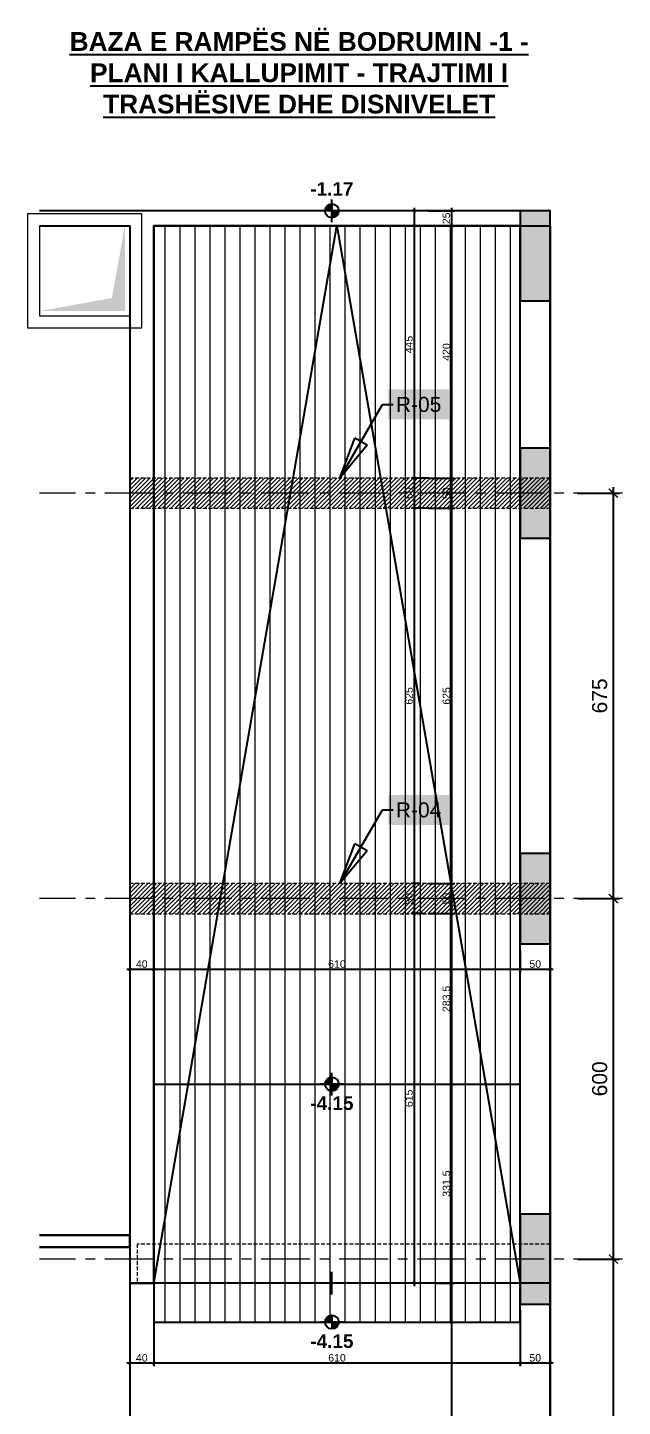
# Model space of a CAD drawing. Header units: centimetres. Extents: x 44585 to 48556, y -61381 to -55885.
# Drawn here: x 46042 to 47032, y -58180 to -55885 of the extents above; entities that cross this region are included whole.
import ezdxf
from ezdxf import colors
from ezdxf.entities.mleader import LeaderData, LeaderLine
from ezdxf.enums import TextEntityAlignment as Align
from ezdxf.math import Vec2, Vec3

# ---------------------------------------------------------------- set-up
doc = ezdxf.new("R2010")
doc.units = ezdxf.units.CM
doc.header["$LTSCALE"] = 50
doc.header["$MEASUREMENT"] = 0
for name, pattern in [('AXES', [2, 1.25, -0.25, 0.25, -0.25]), ('CACHE', [0.375, 0.25, -0.125]), ('CONTINU', [0])]:
    doc.linetypes.add(name, pattern=pattern)
doc.layers.get('0').update_dxf_attribs({"color": 8})
for name, color, linetype in [('AXES', 10, 'AXES'), ('BETON COUPE', 3, 'CONTINU'), ('BORD', 5, 'Continuous'), ('COTE 50ème', 1, 'Continuous'), ('NIVEAU', 170, 'Continuous'), ('OMBRE', 253, 'Continuous'), ('TEXTE', 7, 'Continuous')]:
    doc.layers.add(name, color=color, linetype=linetype)
doc.layers.add('BETON CACHE', color=4, linetype='CACHE', lineweight=5)
doc.layers.add('MACONNERIE COUPE', color=7, linetype='Continuous', lineweight=30)
doc.layers.add('FMULT', color=150, linetype='Continuous', plot=False)
for name, color, linetype, lineweight, true_color in [('HORS GEL', 7, 'CACHE', 15, 0x00661a), ('HORS GEL HACHURE', 7, 'Continuous', 13, 0x00cc33), ('New_2D Drafting - General_Pen_No__4', 252, 'Continuous', 13, 0x696969)]:
    doc.layers.add(name, color=color, linetype=linetype, lineweight=lineweight, true_color=true_color)
doc.layers.add('PILIER PREFA SUP TRAME', color=7, linetype='Continuous', true_color=0xded1ff)
doc.styles.add('RS_TEXT_1.100', font='arial.ttf', dxfattribs={"height": 25})
doc.styles.add('RS_TEXT_1.50', font='arial.ttf', dxfattribs={"height": 12.5})
doc.styles.add('RS_TXT_100', font='arial.ttf', dxfattribs={"height": 25})
doc.styles.add('SMA_TEXT_1.50', font='arial.ttf', dxfattribs={"height": 12.5})
doc.styles.add('style2', font='arialbd.ttf', dxfattribs={"height": 20})
doc.dimstyles.new('RS_100CM_LINEAIRE', dxfattribs={"dimscale": 10, "dimtxt": 25, "dimasz": 1.5, "dimexe": 1, "dimexo": 2.5, "dimgap": 1, "dimtad": 1, "dimdec": 1, "dimrnd": 0.5, "dimdsep": 46, "dimtxsty": 'RS_TXT_100', "dimblk1": 'ARCHTICK', "dimblk2": 'ARCHTICK', "dimsah": 1, "dimcen": 2.5, "dimdle": 1, "dimclrt": 4, "dimadec": 0, "dimazin": 2, "dimtfac": 1, "dimtdec": 1, "dimtix": 1, "dimtmove": 2, "dimatfit": 3, "dimfxl": 1, "dimtolj": 1, "dimtzin": 0, "dimarcsym": 0})
doc.dimstyles.new('SMA_1.50', dxfattribs={"dimscale": 5, "dimtxt": 12.5, "dimasz": 1, "dimexe": 1, "dimexo": 2, "dimgap": 0.5, "dimtad": 1, "dimdec": 1, "dimrnd": 0.5, "dimdsep": 46, "dimtxsty": 'SMA_TEXT_1.50', "dimblk": 'ARCHTICK', "dimcen": 2.5, "dimdle": 1, "dimadec": 0, "dimazin": 2, "dimtfac": 1, "dimtdec": 1, "dimtix": 1, "dimtmove": 2, "dimatfit": 3, "dimfxl": 1, "dimtolj": 1, "dimtzin": 0, "dimarcsym": 0})
pattern_1 = [(45, (-201.8307, 0), (-3.5355339, 3.5355339), [])]

# ---------------------------------------------------------------- blocks, each defined once
blk = doc.blocks.new('_ArchTick')
at = {"color": 0, "linetype": 'ByBlock', "const_width": 0.15}
blk.add_lwpolyline([(-0.5, -0.5), (0.5, 0.5)], dxfattribs=at)
blk = doc.blocks.new('*D1423')
at = {"layer": 'AXES', "color": 0, "linetype": 'Continuous', "lineweight": -2, "ltscale": 0.5, "transparency": 16777216}
for p, q in [((46956.8, -57934.9), (47026.7, -57934.9)), ((47016.7, -58684.9), (47016.7, -57924.9)), ((46956.8, -58674.9), (47026.7, -58674.9))]:
    blk.add_line(p, q, dxfattribs=at)
at = {"layer": 'Defpoints', "color": 0, "linetype": 'Continuous', "ltscale": 0.5, "transparency": 16777216}
for p in [(46931.8, -57934.9), (47016.7, -57934.9), (46931.8, -58674.9)]:
    blk.add_point(p, dxfattribs=at)
at = {"layer": 'AXES', "color": 0, "linetype": 'Continuous', "lineweight": -2, "ltscale": 0.5, "transparency": 16777216, "xscale": 15, "yscale": 15, "zscale": 15}
for p, rotation in [((47016.7, -57934.9), 90), ((47016.7, -58674.9), 270)]:
    blk.add_blockref('_ArchTick', p, dxfattribs=dict(at, rotation=rotation))
at = {"layer": 'AXES', "color": 4, "linetype": 'Continuous', "lineweight": 5, "ltscale": 0.5, "transparency": 16777216, "insert": (46994, -58304.9), "char_height": 25, "attachment_point": 5, "rotation": 90, "style": 'RS_TXT_100'}
blk.add_mtext('\\A1;740', dxfattribs=at)
blk = doc.blocks.new('*D1424')
at = {"layer": 'AXES', "color": 0, "linetype": 'Continuous', "lineweight": -2, "ltscale": 0.5, "transparency": 16777216}
for p, q in [((46956.8, -57334.9), (47026.7, -57334.9)), ((47016.7, -57944.9), (47016.7, -57324.9)), ((46956.8, -57934.9), (47026.7, -57934.9))]:
    blk.add_line(p, q, dxfattribs=at)
at = {"layer": 'Defpoints', "color": 0, "linetype": 'Continuous', "ltscale": 0.5, "transparency": 16777216}
for p in [(46931.8, -57334.9), (47016.7, -57334.9), (46931.8, -57934.9)]:
    blk.add_point(p, dxfattribs=at)
at = {"layer": 'AXES', "color": 0, "linetype": 'Continuous', "lineweight": -2, "ltscale": 0.5, "transparency": 16777216, "xscale": 15, "yscale": 15, "zscale": 15}
for p, rotation in [((47016.7, -57334.9), 90), ((47016.7, -57934.9), 270)]:
    blk.add_blockref('_ArchTick', p, dxfattribs=dict(at, rotation=rotation))
at = {"layer": 'AXES', "color": 4, "linetype": 'Continuous', "lineweight": 5, "ltscale": 0.5, "transparency": 16777216, "insert": (46994, -57634.9), "char_height": 25, "attachment_point": 5, "rotation": 90, "style": 'RS_TXT_100'}
blk.add_mtext('\\A1;600', dxfattribs=at)
blk = doc.blocks.new('*D1425')
at = {"layer": 'AXES', "color": 0, "linetype": 'Continuous', "lineweight": -2, "ltscale": 0.5, "transparency": 16777216}
for p, q in [((47016.7, -57344.9), (47016.7, -56649.9)), ((46956.8, -56659.9), (47026.7, -56659.9)), ((46956.8, -57334.9), (47026.7, -57334.9))]:
    blk.add_line(p, q, dxfattribs=at)
at = {"layer": 'Defpoints', "color": 0, "linetype": 'Continuous', "ltscale": 0.5, "transparency": 16777216}
for p in [(46931.8, -56659.9), (47016.7, -56659.9), (46931.8, -57334.9)]:
    blk.add_point(p, dxfattribs=at)
at = {"layer": 'AXES', "color": 0, "linetype": 'Continuous', "lineweight": -2, "ltscale": 0.5, "transparency": 16777216, "xscale": 15, "yscale": 15, "zscale": 15}
for p, rotation in [((47016.7, -56659.9), 90), ((47016.7, -57334.9), 270)]:
    blk.add_blockref('_ArchTick', p, dxfattribs=dict(at, rotation=rotation))
at = {"layer": 'AXES', "color": 4, "linetype": 'Continuous', "lineweight": 5, "ltscale": 0.5, "transparency": 16777216, "insert": (46994, -56997.4), "char_height": 25, "attachment_point": 5, "rotation": 90, "style": 'RS_TXT_100'}
blk.add_mtext('\\A1;675', dxfattribs=at)
blk = doc.blocks.new('_Closed')
at = {"color": 0, "linetype": 'ByBlock', "lineweight": -2}
for p, q in [((-1, 0.167), (0, 0)), ((-1, 0.167), (-1, -0.167)), ((0, 0), (-1, -0.167)), ((0, 0), (-1, 0))]:
    blk.add_line(p, q, dxfattribs=at)
blk = doc.blocks.new('NIVEAU')
for p, q in [((7.65, 0), (-7.65, 0)), ((0, 7.65), (0, -7.65))]:
    blk.add_line(p, q)
at = {"const_width": 7.65}
for points in [[(0, 3.825, 0.41421356), (-3.825, 0)], [(0, -3.825, 0.41421356), (3.825, 0)]]:
    blk.add_lwpolyline(points, format="xyb", dxfattribs=at)
blk.add_circle((0, 0), 7.65)
blk = doc.blocks.new('*D1472')
at = {"layer": 'COTE 50ème', "color": 0, "lineweight": -2, "ltscale": 0.5, "transparency": 16777216}
for p, q in [((46720.7, -57974.9), (46752.8, -57974.9)), ((46747.8, -58544.7), (46747.8, -57969.9)), ((46720.7, -58539.7), (46752.8, -58539.7))]:
    blk.add_line(p, q, dxfattribs=at)
at = {"layer": 'Defpoints', "color": 0, "ltscale": 0.5, "transparency": 16777216}
for p in [(46710.7, -57974.9), (46747.8, -57974.9), (46710.7, -58539.7)]:
    blk.add_point(p, dxfattribs=at)
at = {"layer": 'COTE 50ème', "color": 0, "lineweight": -2, "ltscale": 0.5, "transparency": 16777216, "xscale": 5, "yscale": 5, "zscale": 5}
for p, rotation in [((46747.8, -57974.9), 90), ((46747.8, -58539.7), 270)]:
    blk.add_blockref('_ArchTick', p, dxfattribs=dict(at, rotation=rotation))
at = {"layer": 'COTE 50ème', "color": 0, "ltscale": 0.5, "transparency": 16777216, "insert": (46738.9, -58257.3), "char_height": 12.5, "attachment_point": 5, "rotation": 90, "style": 'SMA_TEXT_1.50'}
blk.add_mtext('\\A1;565', dxfattribs=at)
blk = doc.blocks.new('*D1473')
at = {"layer": 'COTE 50ème', "color": 0, "lineweight": -2, "ltscale": 0.5, "transparency": 16777216}
for p, q in [((46747.8, -57979.9), (46747.8, -57638.7)), ((46708.8, -57643.7), (46752.8, -57643.7)), ((46720.7, -57974.9), (46752.8, -57974.9))]:
    blk.add_line(p, q, dxfattribs=at)
at = {"layer": 'Defpoints', "color": 0, "ltscale": 0.5, "transparency": 16777216}
for p in [(46698.8, -57643.7), (46747.8, -57643.7), (46710.7, -57974.9)]:
    blk.add_point(p, dxfattribs=at)
at = {"layer": 'COTE 50ème', "color": 0, "lineweight": -2, "ltscale": 0.5, "transparency": 16777216, "xscale": 5, "yscale": 5, "zscale": 5}
for p, rotation in [((46747.8, -57643.7), 90), ((46747.8, -57974.9), 270)]:
    blk.add_blockref('_ArchTick', p, dxfattribs=dict(at, rotation=rotation))
at = {"layer": 'COTE 50ème', "color": 0, "ltscale": 0.5, "transparency": 16777216, "insert": (46738.9, -57809.3), "char_height": 12.5, "attachment_point": 5, "rotation": 90, "style": 'SMA_TEXT_1.50'}
blk.add_mtext('\\A1;331.5', dxfattribs=at)
blk = doc.blocks.new('*D1474')
at = {"layer": 'COTE 50ème', "color": 0, "lineweight": -2, "ltscale": 0.5, "transparency": 16777216}
for p, q in [((46708.8, -57359.9), (46752.8, -57359.9)), ((46747.8, -57648.7), (46747.8, -57354.9)), ((46708.8, -57643.7), (46752.8, -57643.7))]:
    blk.add_line(p, q, dxfattribs=at)
at = {"layer": 'Defpoints', "color": 0, "ltscale": 0.5, "transparency": 16777216}
for p in [(46698.8, -57359.9), (46747.8, -57359.9), (46698.8, -57643.7)]:
    blk.add_point(p, dxfattribs=at)
at = {"layer": 'COTE 50ème', "color": 0, "lineweight": -2, "ltscale": 0.5, "transparency": 16777216, "xscale": 5, "yscale": 5, "zscale": 5}
for p, rotation in [((46747.8, -57359.9), 90), ((46747.8, -57643.7), 270)]:
    blk.add_blockref('_ArchTick', p, dxfattribs=dict(at, rotation=rotation))
at = {"layer": 'COTE 50ème', "color": 0, "ltscale": 0.5, "transparency": 16777216, "insert": (46738.9, -57501.8), "char_height": 12.5, "attachment_point": 5, "rotation": 90, "style": 'SMA_TEXT_1.50'}
blk.add_mtext('\\A1;283.5', dxfattribs=at)
blk = doc.blocks.new('*D1475')
at = {"layer": 'COTE 50ème', "color": 0, "lineweight": -2, "ltscale": 0.5, "transparency": 16777216}
for p, q in [((46708.8, -57309.9), (46752.8, -57309.9)), ((46747.8, -57364.9), (46747.8, -57304.9)), ((46708.8, -57359.9), (46752.8, -57359.9))]:
    blk.add_line(p, q, dxfattribs=at)
at = {"layer": 'Defpoints', "color": 0, "ltscale": 0.5, "transparency": 16777216}
for p in [(46698.8, -57309.9), (46747.8, -57309.9), (46698.8, -57359.9)]:
    blk.add_point(p, dxfattribs=at)
at = {"layer": 'COTE 50ème', "color": 0, "lineweight": -2, "ltscale": 0.5, "transparency": 16777216, "xscale": 5, "yscale": 5, "zscale": 5}
for p, rotation in [((46747.8, -57309.9), 90), ((46747.8, -57359.9), 270)]:
    blk.add_blockref('_ArchTick', p, dxfattribs=dict(at, rotation=rotation))
at = {"layer": 'COTE 50ème', "color": 0, "ltscale": 0.5, "transparency": 16777216, "insert": (46738.9, -57334.9), "char_height": 12.5, "attachment_point": 5, "rotation": 90, "style": 'SMA_TEXT_1.50'}
blk.add_mtext('\\A1;50', dxfattribs=at)
blk = doc.blocks.new('*D1476')
at = {"layer": 'COTE 50ème', "color": 0, "lineweight": -2, "ltscale": 0.5, "transparency": 16777216}
for p, q in [((46708.8, -56684.9), (46752.8, -56684.9)), ((46747.8, -57314.9), (46747.8, -56679.9)), ((46708.8, -57309.9), (46752.8, -57309.9))]:
    blk.add_line(p, q, dxfattribs=at)
at = {"layer": 'Defpoints', "color": 0, "ltscale": 0.5, "transparency": 16777216}
for p in [(46698.8, -56684.9), (46747.8, -56684.9), (46698.8, -57309.9)]:
    blk.add_point(p, dxfattribs=at)
at = {"layer": 'COTE 50ème', "color": 0, "lineweight": -2, "ltscale": 0.5, "transparency": 16777216, "xscale": 5, "yscale": 5, "zscale": 5}
for p, rotation in [((46747.8, -56684.9), 90), ((46747.8, -57309.9), 270)]:
    blk.add_blockref('_ArchTick', p, dxfattribs=dict(at, rotation=rotation))
at = {"layer": 'COTE 50ème', "color": 0, "ltscale": 0.5, "transparency": 16777216, "insert": (46738.9, -56997.4), "char_height": 12.5, "attachment_point": 5, "rotation": 90, "style": 'SMA_TEXT_1.50'}
blk.add_mtext('\\A1;625', dxfattribs=at)
blk = doc.blocks.new('*D1477')
at = {"layer": 'COTE 50ème', "color": 0, "lineweight": -2, "ltscale": 0.5, "transparency": 16777216}
for p, q in [((46708.8, -56634.9), (46752.8, -56634.9)), ((46747.8, -56689.9), (46747.8, -56629.9)), ((46708.8, -56684.9), (46752.8, -56684.9))]:
    blk.add_line(p, q, dxfattribs=at)
at = {"layer": 'Defpoints', "color": 0, "ltscale": 0.5, "transparency": 16777216}
for p in [(46698.8, -56634.9), (46747.8, -56634.9), (46698.8, -56684.9)]:
    blk.add_point(p, dxfattribs=at)
at = {"layer": 'COTE 50ème', "color": 0, "lineweight": -2, "ltscale": 0.5, "transparency": 16777216, "xscale": 5, "yscale": 5, "zscale": 5}
for p, rotation in [((46747.8, -56634.9), 90), ((46747.8, -56684.9), 270)]:
    blk.add_blockref('_ArchTick', p, dxfattribs=dict(at, rotation=rotation))
at = {"layer": 'COTE 50ème', "color": 0, "ltscale": 0.5, "transparency": 16777216, "insert": (46738.9, -56659.9), "char_height": 12.5, "attachment_point": 5, "rotation": 90, "style": 'SMA_TEXT_1.50'}
blk.add_mtext('\\A1;50', dxfattribs=at)
blk = doc.blocks.new('*D1478')
at = {"layer": 'COTE 50ème', "color": 0, "lineweight": -2, "ltscale": 0.5, "transparency": 16777216}
for p, q in [((46708.8, -56214.8), (46752.8, -56214.8)), ((46747.8, -56639.9), (46747.8, -56209.8)), ((46708.8, -56634.9), (46752.8, -56634.9))]:
    blk.add_line(p, q, dxfattribs=at)
at = {"layer": 'Defpoints', "color": 0, "ltscale": 0.5, "transparency": 16777216}
for p in [(46698.8, -56214.8), (46747.8, -56214.8), (46698.8, -56634.9)]:
    blk.add_point(p, dxfattribs=at)
at = {"layer": 'COTE 50ème', "color": 0, "lineweight": -2, "ltscale": 0.5, "transparency": 16777216, "xscale": 5, "yscale": 5, "zscale": 5}
for p, rotation in [((46747.8, -56214.8), 90), ((46747.8, -56634.9), 270)]:
    blk.add_blockref('_ArchTick', p, dxfattribs=dict(at, rotation=rotation))
at = {"layer": 'COTE 50ème', "color": 0, "ltscale": 0.5, "transparency": 16777216, "insert": (46738.9, -56424.9), "char_height": 12.5, "attachment_point": 5, "rotation": 90, "style": 'SMA_TEXT_1.50'}
blk.add_mtext('\\A1;420', dxfattribs=at)
blk = doc.blocks.new('*D1479')
at = {"layer": 'COTE 50ème', "color": 0, "lineweight": -2, "ltscale": 0.5, "transparency": 16777216}
for p, q in [((46708.8, -56189.8), (46752.8, -56189.8)), ((46747.8, -56219.8), (46747.8, -56184.8)), ((46708.8, -56214.8), (46752.8, -56214.8))]:
    blk.add_line(p, q, dxfattribs=at)
at = {"layer": 'Defpoints', "color": 0, "ltscale": 0.5, "transparency": 16777216}
for p in [(46698.8, -56189.8), (46747.8, -56189.8), (46698.8, -56214.8)]:
    blk.add_point(p, dxfattribs=at)
at = {"layer": 'COTE 50ème', "color": 0, "lineweight": -2, "ltscale": 0.5, "transparency": 16777216, "xscale": 5, "yscale": 5, "zscale": 5}
for p, rotation in [((46747.8, -56189.8), 90), ((46747.8, -56214.8), 270)]:
    blk.add_blockref('_ArchTick', p, dxfattribs=dict(at, rotation=rotation))
at = {"layer": 'COTE 50ème', "color": 0, "ltscale": 0.5, "transparency": 16777216, "insert": (46738.9, -56202.3), "char_height": 12.5, "attachment_point": 5, "rotation": 90, "style": 'SMA_TEXT_1.50'}
blk.add_mtext('\\A1;25', dxfattribs=at)
blk = doc.blocks.new('*D1480')
at = {"layer": 'COTE 50ème', "color": 0, "lineweight": -2, "ltscale": 0.5, "transparency": 16777216}
for p, q in [((46861.7, -58019.9), (46861.7, -58113.2)), ((46911.7, -58019.9), (46911.7, -58113.2)), ((46916.7, -58108.2), (46856.7, -58108.2))]:
    blk.add_line(p, q, dxfattribs=at)
at = {"layer": 'Defpoints', "color": 0, "ltscale": 0.5, "transparency": 16777216}
for p in [(46861.7, -58009.9), (46911.7, -58009.9), (46861.7, -58108.2)]:
    blk.add_point(p, dxfattribs=at)
at = {"layer": 'COTE 50ème', "color": 0, "lineweight": -2, "ltscale": 0.5, "transparency": 16777216, "xscale": 5, "yscale": 5, "zscale": 5, "rotation": 180}
blk.add_blockref('_ArchTick', (46861.7, -58108.2), dxfattribs=at)
at = {"layer": 'COTE 50ème', "color": 0, "lineweight": -2, "ltscale": 0.5, "transparency": 16777216, "xscale": 5, "yscale": 5, "zscale": 5}
blk.add_blockref('_ArchTick', (46911.7, -58108.2), dxfattribs=at)
at = {"layer": 'COTE 50ème', "color": 0, "ltscale": 0.5, "transparency": 16777216, "insert": (46886.7, -58099.4), "char_height": 12.5, "attachment_point": 5, "style": 'SMA_TEXT_1.50'}
blk.add_mtext('\\A1;50', dxfattribs=at)
blk = doc.blocks.new('*D1481')
at = {"layer": 'COTE 50ème', "color": 0, "lineweight": -2, "ltscale": 0.5, "transparency": 16777216}
for p, q in [((46251.8, -57984.9), (46251.8, -58113.2)), ((46861.7, -58019.9), (46861.7, -58113.2)), ((46866.7, -58108.2), (46246.8, -58108.2))]:
    blk.add_line(p, q, dxfattribs=at)
at = {"layer": 'Defpoints', "color": 0, "ltscale": 0.5, "transparency": 16777216}
for p in [(46251.8, -57974.9), (46861.7, -58009.9), (46251.8, -58108.2)]:
    blk.add_point(p, dxfattribs=at)
at = {"layer": 'COTE 50ème', "color": 0, "lineweight": -2, "ltscale": 0.5, "transparency": 16777216, "xscale": 5, "yscale": 5, "zscale": 5, "rotation": 180}
blk.add_blockref('_ArchTick', (46251.8, -58108.2), dxfattribs=at)
at = {"layer": 'COTE 50ème', "color": 0, "lineweight": -2, "ltscale": 0.5, "transparency": 16777216, "xscale": 5, "yscale": 5, "zscale": 5}
blk.add_blockref('_ArchTick', (46861.7, -58108.2), dxfattribs=at)
at = {"layer": 'COTE 50ème', "color": 0, "ltscale": 0.5, "transparency": 16777216, "insert": (46556.7, -58099.4), "char_height": 12.5, "attachment_point": 5, "style": 'SMA_TEXT_1.50'}
blk.add_mtext('\\A1;610', dxfattribs=at)
blk = doc.blocks.new('*D1482')
at = {"layer": 'COTE 50ème', "color": 0, "lineweight": -2, "ltscale": 0.5, "transparency": 16777216}
for p, q in [((46211.8, -57984.9), (46211.8, -58113.2)), ((46251.8, -57984.9), (46251.8, -58113.2)), ((46256.8, -58108.2), (46206.8, -58108.2))]:
    blk.add_line(p, q, dxfattribs=at)
at = {"layer": 'Defpoints', "color": 0, "ltscale": 0.5, "transparency": 16777216}
for p in [(46211.8, -57974.9), (46251.8, -57974.9), (46211.8, -58108.2)]:
    blk.add_point(p, dxfattribs=at)
at = {"layer": 'COTE 50ème', "color": 0, "lineweight": -2, "ltscale": 0.5, "transparency": 16777216, "xscale": 5, "yscale": 5, "zscale": 5, "rotation": 180}
blk.add_blockref('_ArchTick', (46211.8, -58108.2), dxfattribs=at)
at = {"layer": 'COTE 50ème', "color": 0, "lineweight": -2, "ltscale": 0.5, "transparency": 16777216, "xscale": 5, "yscale": 5, "zscale": 5}
blk.add_blockref('_ArchTick', (46251.8, -58108.2), dxfattribs=at)
at = {"layer": 'COTE 50ème', "color": 0, "ltscale": 0.5, "transparency": 16777216, "insert": (46231.8, -58099.4), "char_height": 12.5, "attachment_point": 5, "style": 'SMA_TEXT_1.50'}
blk.add_mtext('\\A1;40', dxfattribs=at)
blk = doc.blocks.new('*D1489')
at = {"layer": 'COTE 50ème', "color": 0, "lineweight": -2, "ltscale": 0.5, "transparency": 16777216}
for p, q in [((46700.7, -57359.9), (46680.5, -57359.9)), ((46685.5, -57979.9), (46685.5, -57354.9)), ((46700.7, -57974.9), (46680.5, -57974.9))]:
    blk.add_line(p, q, dxfattribs=at)
at = {"layer": 'Defpoints', "color": 0, "ltscale": 0.5, "transparency": 16777216}
for p in [(46685.5, -57359.9), (46710.7, -57359.9), (46710.7, -57974.9)]:
    blk.add_point(p, dxfattribs=at)
at = {"layer": 'COTE 50ème', "color": 0, "lineweight": -2, "ltscale": 0.5, "transparency": 16777216, "xscale": 5, "yscale": 5, "zscale": 5}
for p, rotation in [((46685.5, -57359.9), 90), ((46685.5, -57974.9), 270)]:
    blk.add_blockref('_ArchTick', p, dxfattribs=dict(at, rotation=rotation))
at = {"layer": 'COTE 50ème', "color": 0, "ltscale": 0.5, "transparency": 16777216, "insert": (46676.6, -57667.4), "char_height": 12.5, "attachment_point": 5, "rotation": 90, "style": 'SMA_TEXT_1.50'}
blk.add_mtext('\\A1;615', dxfattribs=at)
blk = doc.blocks.new('*D1490')
at = {"layer": 'COTE 50ème', "color": 0, "lineweight": -2, "ltscale": 0.5, "transparency": 16777216}
for p, q in [((46695.5, -57309.9), (46680.5, -57309.9)), ((46685.5, -57364.9), (46685.5, -57304.9)), ((46700.7, -57359.9), (46680.5, -57359.9))]:
    blk.add_line(p, q, dxfattribs=at)
at = {"layer": 'Defpoints', "color": 0, "ltscale": 0.5, "transparency": 16777216}
for p in [(46685.5, -57309.9), (46705.5, -57309.9), (46710.7, -57359.9)]:
    blk.add_point(p, dxfattribs=at)
at = {"layer": 'COTE 50ème', "color": 0, "lineweight": -2, "ltscale": 0.5, "transparency": 16777216, "xscale": 5, "yscale": 5, "zscale": 5}
for p, rotation in [((46685.5, -57309.9), 90), ((46685.5, -57359.9), 270)]:
    blk.add_blockref('_ArchTick', p, dxfattribs=dict(at, rotation=rotation))
at = {"layer": 'COTE 50ème', "color": 0, "ltscale": 0.5, "transparency": 16777216, "insert": (46676.6, -57334.9), "char_height": 12.5, "attachment_point": 5, "rotation": 90, "style": 'SMA_TEXT_1.50'}
blk.add_mtext('\\A1;50', dxfattribs=at)
blk = doc.blocks.new('*D1491')
at = {"layer": 'COTE 50ème', "color": 0, "lineweight": -2, "ltscale": 0.5, "transparency": 16777216}
for p, q in [((46709.5, -56684.9), (46680.5, -56684.9)), ((46685.5, -57314.9), (46685.5, -56679.9)), ((46695.5, -57309.9), (46680.5, -57309.9))]:
    blk.add_line(p, q, dxfattribs=at)
at = {"layer": 'Defpoints', "color": 0, "ltscale": 0.5, "transparency": 16777216}
for p in [(46685.5, -56684.9), (46719.5, -56684.9), (46705.5, -57309.9)]:
    blk.add_point(p, dxfattribs=at)
at = {"layer": 'COTE 50ème', "color": 0, "lineweight": -2, "ltscale": 0.5, "transparency": 16777216, "xscale": 5, "yscale": 5, "zscale": 5}
for p, rotation in [((46685.5, -56684.9), 90), ((46685.5, -57309.9), 270)]:
    blk.add_blockref('_ArchTick', p, dxfattribs=dict(at, rotation=rotation))
at = {"layer": 'COTE 50ème', "color": 0, "ltscale": 0.5, "transparency": 16777216, "insert": (46676.6, -56997.4), "char_height": 12.5, "attachment_point": 5, "rotation": 90, "style": 'SMA_TEXT_1.50'}
blk.add_mtext('\\A1;625', dxfattribs=at)
blk = doc.blocks.new('*D1492')
at = {"layer": 'COTE 50ème', "color": 0, "lineweight": -2, "ltscale": 0.5, "transparency": 16777216}
for p, q in [((46709.5, -56634.9), (46680.5, -56634.9)), ((46685.5, -56689.9), (46685.5, -56629.9)), ((46709.5, -56684.9), (46680.5, -56684.9))]:
    blk.add_line(p, q, dxfattribs=at)
at = {"layer": 'Defpoints', "color": 0, "ltscale": 0.5, "transparency": 16777216}
for p in [(46685.5, -56634.9), (46719.5, -56634.9), (46719.5, -56684.9)]:
    blk.add_point(p, dxfattribs=at)
at = {"layer": 'COTE 50ème', "color": 0, "lineweight": -2, "ltscale": 0.5, "transparency": 16777216, "xscale": 5, "yscale": 5, "zscale": 5}
for p, rotation in [((46685.5, -56634.9), 90), ((46685.5, -56684.9), 270)]:
    blk.add_blockref('_ArchTick', p, dxfattribs=dict(at, rotation=rotation))
at = {"layer": 'COTE 50ème', "color": 0, "ltscale": 0.5, "transparency": 16777216, "insert": (46676.6, -56659.9), "char_height": 12.5, "attachment_point": 5, "rotation": 90, "style": 'SMA_TEXT_1.50'}
blk.add_mtext('\\A1;50', dxfattribs=at)
blk = doc.blocks.new('*D1493')
at = {"layer": 'COTE 50ème', "color": 0, "lineweight": -2, "ltscale": 0.5, "transparency": 16777216}
for p, q in [((46695.1, -56189.8), (46680.5, -56189.8)), ((46685.5, -56639.9), (46685.5, -56184.8)), ((46709.5, -56634.9), (46680.5, -56634.9))]:
    blk.add_line(p, q, dxfattribs=at)
at = {"layer": 'Defpoints', "color": 0, "ltscale": 0.5, "transparency": 16777216}
for p in [(46685.5, -56189.8), (46705.1, -56189.8), (46719.5, -56634.9)]:
    blk.add_point(p, dxfattribs=at)
at = {"layer": 'COTE 50ème', "color": 0, "lineweight": -2, "ltscale": 0.5, "transparency": 16777216, "xscale": 5, "yscale": 5, "zscale": 5}
for p, rotation in [((46685.5, -56189.8), 90), ((46685.5, -56634.9), 270)]:
    blk.add_blockref('_ArchTick', p, dxfattribs=dict(at, rotation=rotation))
at = {"layer": 'COTE 50ème', "color": 0, "ltscale": 0.5, "transparency": 16777216, "insert": (46676.6, -56412.4), "char_height": 12.5, "attachment_point": 5, "rotation": 90, "style": 'SMA_TEXT_1.50'}
blk.add_mtext('\\A1;445', dxfattribs=at)
blk = doc.blocks.new('*D1494')
at = {"layer": 'COTE 50ème', "color": 0, "lineweight": -2, "ltscale": 0.5, "transparency": 16777216}
for p, q in [((46861.7, -57419.9), (46861.7, -57457.8)), ((46911.7, -57419.9), (46911.7, -57457.8)), ((46916.7, -57452.8), (46856.7, -57452.8))]:
    blk.add_line(p, q, dxfattribs=at)
at = {"layer": 'Defpoints', "color": 0, "ltscale": 0.5, "transparency": 16777216}
for p in [(46861.7, -57409.9), (46911.7, -57409.9), (46861.7, -57452.8)]:
    blk.add_point(p, dxfattribs=at)
at = {"layer": 'COTE 50ème', "color": 0, "lineweight": -2, "ltscale": 0.5, "transparency": 16777216, "xscale": 5, "yscale": 5, "zscale": 5, "rotation": 180}
blk.add_blockref('_ArchTick', (46861.7, -57452.8), dxfattribs=at)
at = {"layer": 'COTE 50ème', "color": 0, "lineweight": -2, "ltscale": 0.5, "transparency": 16777216, "xscale": 5, "yscale": 5, "zscale": 5}
blk.add_blockref('_ArchTick', (46911.7, -57452.8), dxfattribs=at)
at = {"layer": 'COTE 50ème', "color": 0, "ltscale": 0.5, "transparency": 16777216, "insert": (46886.7, -57443.9), "char_height": 12.5, "attachment_point": 5, "style": 'SMA_TEXT_1.50'}
blk.add_mtext('\\A1;50', dxfattribs=at)
blk = doc.blocks.new('*D1495')
at = {"layer": 'COTE 50ème', "color": 0, "lineweight": -2, "ltscale": 0.5, "transparency": 16777216}
for p, q in [((46251.8, -57369.9), (46251.8, -57457.8)), ((46861.7, -57419.9), (46861.7, -57457.8)), ((46866.7, -57452.8), (46246.8, -57452.8))]:
    blk.add_line(p, q, dxfattribs=at)
at = {"layer": 'Defpoints', "color": 0, "ltscale": 0.5, "transparency": 16777216}
for p in [(46251.8, -57359.9), (46861.7, -57409.9), (46251.8, -57452.8)]:
    blk.add_point(p, dxfattribs=at)
at = {"layer": 'COTE 50ème', "color": 0, "lineweight": -2, "ltscale": 0.5, "transparency": 16777216, "xscale": 5, "yscale": 5, "zscale": 5, "rotation": 180}
blk.add_blockref('_ArchTick', (46251.8, -57452.8), dxfattribs=at)
at = {"layer": 'COTE 50ème', "color": 0, "lineweight": -2, "ltscale": 0.5, "transparency": 16777216, "xscale": 5, "yscale": 5, "zscale": 5}
blk.add_blockref('_ArchTick', (46861.7, -57452.8), dxfattribs=at)
at = {"layer": 'COTE 50ème', "color": 0, "ltscale": 0.5, "transparency": 16777216, "insert": (46556.7, -57443.9), "char_height": 12.5, "attachment_point": 5, "style": 'SMA_TEXT_1.50'}
blk.add_mtext('\\A1;610', dxfattribs=at)
blk = doc.blocks.new('*D1496')
at = {"layer": 'COTE 50ème', "color": 0, "lineweight": -2, "ltscale": 0.5, "transparency": 16777216}
for p, q in [((46211.8, -57369.9), (46211.8, -57457.8)), ((46251.8, -57369.9), (46251.8, -57457.8)), ((46256.8, -57452.8), (46206.8, -57452.8))]:
    blk.add_line(p, q, dxfattribs=at)
at = {"layer": 'Defpoints', "color": 0, "ltscale": 0.5, "transparency": 16777216}
for p in [(46211.8, -57359.9), (46251.8, -57359.9), (46211.8, -57452.8)]:
    blk.add_point(p, dxfattribs=at)
at = {"layer": 'COTE 50ème', "color": 0, "lineweight": -2, "ltscale": 0.5, "transparency": 16777216, "xscale": 5, "yscale": 5, "zscale": 5, "rotation": 180}
blk.add_blockref('_ArchTick', (46211.8, -57452.8), dxfattribs=at)
at = {"layer": 'COTE 50ème', "color": 0, "lineweight": -2, "ltscale": 0.5, "transparency": 16777216, "xscale": 5, "yscale": 5, "zscale": 5}
blk.add_blockref('_ArchTick', (46251.8, -57452.8), dxfattribs=at)
at = {"layer": 'COTE 50ème', "color": 0, "ltscale": 0.5, "transparency": 16777216, "insert": (46231.8, -57443.9), "char_height": 12.5, "attachment_point": 5, "style": 'SMA_TEXT_1.50'}
blk.add_mtext('\\A1;40', dxfattribs=at)

msp = doc.modelspace()

# ---------------------------------------------------------------- hatches: boundary and pattern name
at = {"layer": 'FMULT', "true_color": 0xcbb8ff}
h = msp.add_hatch(color=254, dxfattribs=at)
h.paths.add_polyline_path([(46206.77, -60799.95), (46256.77, -60799.95), (46256.77, -60719.95), (46206.77, -60719.95)])
h.paths.add_polyline_path([(46911.69, -60684.95), (46861.69, -60684.95), (46861.69, -60834.95), (46911.69, -60834.95)])
h.paths.add_polyline_path([(46911.69, -60009.95), (46861.69, -60009.95), (46861.69, -60159.95), (46911.69, -60159.95)])
h.paths.add_polyline_path([(46911.69, -61226.09), (46861.69, -61226.09), (46861.69, -61376.09), (46911.69, -61376.09)])
h.paths.add_polyline_path([(46911.69, -59409.95), (46861.69, -59409.95), (46861.69, -59559.95), (46911.69, -59559.95)])
h.paths.add_polyline_path([(46911.69, -58719.95), (46861.69, -58719.95), (46861.69, -58869.95), (46911.69, -58869.95)])
h.paths.add_polyline_path([(46911.69, -58549.95), (46861.69, -58549.95), (46861.69, -58699.95), (46911.69, -58699.95)])
h.paths.add_polyline_path([(46911.69, -57859.95), (46861.69, -57859.95), (46861.69, -58009.95), (46911.69, -58009.95)])
h.paths.add_polyline_path([(46911.69, -57259.95), (46861.69, -57259.95), (46861.69, -57409.95), (46911.69, -57409.95)])
h.paths.add_polyline_path([(46911.69, -56584.95), (46861.69, -56584.95), (46861.69, -56734.95), (46911.69, -56734.95)])
h.paths.add_polyline_path([(46911.69, -56189.81), (46861.69, -56189.81), (46861.69, -56339.81), (46911.69, -56339.81)])
at = {"layer": 'HORS GEL HACHURE'}
h = msp.add_hatch(dxfattribs=at)
h.set_pattern_fill('ANSI31', color=256, scale=40, style=0)
h.set_pattern_definition(pattern_1)
h.paths.add_polyline_path([(46211.79, -56684.95), (46911.69, -56684.95), (46911.69, -56634.95), (46211.79, -56634.95)])
h = msp.add_hatch(dxfattribs=at)
h.set_pattern_fill('ANSI31', color=256, scale=40, style=0)
h.set_pattern_definition(pattern_1)
h.paths.add_polyline_path([(46211.78, -57359.95), (46911.69, -57359.95), (46911.69, -57309.95), (46211.78, -57309.95)])
at = {"layer": 'New_2D Drafting - General_Pen_No__4', "linetype": 'Continuous', "lineweight": 0, "true_color": 0xc7c8ca, "transparency": 33554546}
h = msp.add_hatch(dxfattribs=at)
h.set_pattern_fill('ANSI31', color=9, scale=200, angle=45, style=0)
h.set_pattern_definition([(90, (-11829.436, -9104.41), (-25, 5e-15), [])])
h.paths.add_polyline_path([(46251.78, -58039.8), (46861.69, -58039.8), (46861.69, -56214.81), (46251.78, -56214.81)])

# ---------------------------------------------------------------- linework, layer by layer
at = {"layer": 'AXES', "lineweight": 5, "ltscale": 1.3}
for p, q in [((47031.78, -56659.95), (46061.78, -56659.95)), ((47031.78, -57334.95), (46061.78, -57334.95)), ((47031.78, -57934.95), (46061.78, -57934.95))]:
    msp.add_line(p, q, dxfattribs=at)
at = {"layer": 'BETON CACHE', "ltscale": 0.5}
msp.add_lwpolyline([(46224.27, -57974.95), (46911.69, -57974.95), (46911.69, -57909.95), (46224.27, -57909.95)], close=True, dxfattribs=at)
at = {"layer": 'BETON COUPE', "lineweight": 5, "ltscale": 0.5}
for points in [[(46041.78, -56384.8), (46231.78, -56384.8), (46231.78, -56194.8), (46041.78, -56194.8)], [(46061.78, -56364.8), (46211.78, -56364.8), (46211.78, -56214.8), (46061.78, -56214.8)]]:
    msp.add_lwpolyline(points, close=True, dxfattribs=at)
at = {"layer": 'BETON COUPE', "ltscale": 0.5}
msp.add_lwpolyline([(46061.78, -56214.8), (46211.79, -56214.8), (46211.78, -57974.95), (46251.78, -57974.95), (46251.78, -56214.8), (46911.69, -56214.81), (46911.69, -60114.8), (46251.78, -60114.8), (46251.78, -58719.95), (46211.78, -58719.95), (46211.78, -60139.8), (46911.69, -60139.8), (46911.69, -61376.09), (46676.78, -61376.09), (46061.78, -61315.7)], dxfattribs=at)
at = {"layer": 'BETON COUPE'}
msp.add_lwpolyline([(46251.78, -57974.95), (46556.73, -56214.81), (46861.69, -57974.95)], dxfattribs=at)
at = {"layer": 'BORD'}
for points in [[(46059.34, -61315.46), (46676.78, -61376.09), (46911.69, -61376.09), (46911.69, -56189.81), (46676.78, -56189.81)], [(46061.78, -58708.94), (46911.69, -58708.94), (46911.69, -56189.81), (46061.78, -56189.81)]]:
    msp.add_lwpolyline(points, dxfattribs=at)
msp.add_lwpolyline([(46251.78, -58039.8), (46861.69, -58039.8), (46861.69, -56214.81), (46251.78, -56214.81)], close=True, dxfattribs=at)
at = {"layer": 'FMULT', "color": 3}
for points in [[(46911.69, -56189.81), (46861.69, -56189.81), (46861.69, -56339.81), (46911.69, -56339.81)], [(46911.69, -56584.95), (46861.69, -56584.95), (46861.69, -56734.95), (46911.69, -56734.95)], [(46911.69, -57259.95), (46861.69, -57259.95), (46861.69, -57409.95), (46911.69, -57409.95)], [(46911.69, -57859.95), (46861.69, -57859.95), (46861.69, -58009.95), (46911.69, -58009.95)]]:
    msp.add_lwpolyline(points, close=True, dxfattribs=at)
at = {"layer": 'HORS GEL', "ltscale": 0.5}
for points in [[(46211.79, -56684.95), (46911.69, -56684.95), (46911.69, -56634.95), (46211.79, -56634.95)], [(46211.78, -57359.95), (46911.69, -57359.95), (46911.69, -57309.95), (46211.78, -57309.95)]]:
    msp.add_lwpolyline(points, close=True, dxfattribs=at)
at = {"layer": 'MACONNERIE COUPE'}
msp.add_lwpolyline([(46061.78, -57894.95), (46211.77, -57894.95), (46211.77, -57914.95), (46061.78, -57914.95)], dxfattribs=at)
at = {"layer": 'NIVEAU'}
for p, q in [((46567.04, -56189.81), (46529.54, -56189.81)), ((46548.29, -56208.56), (46548.29, -56171.06)), ((46548.29, -57662.44), (46548.29, -57624.94)), ((46251.78, -57643.69), (46861.69, -57643.69)), ((46567.04, -57643.69), (46529.54, -57643.69)), ((46548.29, -57993.7), (46548.29, -57956.2)), ((46567.04, -58039.8), (46529.54, -58039.8))]:
    msp.add_line(p, q, dxfattribs=at)
msp.add_lwpolyline([(46211.78, -58539.74), (46911.69, -58539.74), (46911.69, -57974.95), (46211.78, -57974.95)], close=True, dxfattribs=at)
at = {"layer": 'OMBRE'}
for points in [[(46203.78, -56214.8), (46203.78, -56356.8), (46182.08, -56335.1)], [(46203.78, -56356.8), (46182.08, -56335.1), (46061.78, -56356.8)]]:
    msp.add_solid(points, dxfattribs=at)

# ---------------------------------------------------------------- block references
at = {"layer": 'NIVEAU', "xscale": 1.5, "yscale": 1.5, "zscale": 1.5}
for p in [(46548.29, -56189.81), (46548.29, -57643.69), (46548.29, -58039.8)]:
    msp.add_blockref('NIVEAU', p, dxfattribs=at)

# ---------------------------------------------------------------- texts
at = {"layer": 'NIVEAU', "style": 'style2'}
for s, p in [('-1.17', (46548.29, -56153.39)), ('-4.15', (46548.29, -57675.69)), ('-4.15', (46548.29, -58071.81))]:
    msp.add_text(s, height=22.5, dxfattribs=at).set_placement(p, align=Align.MIDDLE)
at = {"layer": 'TEXTE', "insert": (46493.76, -55960.26), "char_height": 31.25, "width": 818.9595, "attachment_point": 5, "style": 'RS_TEXT_1.50'}
msp.add_mtext('{\\fArial|b1|i0|c0|p34;\\LBAZA E RAMPËS NË BODRUMIN -1 - PLANI I KALLUPIMIT - TRAJTIMI I TRASHËSIVE DHE DISNIVELET }', dxfattribs=at)

# ---------------------------------------------------------------- dimensions: what is measured, and where the dimension line sits
at = {"layer": 'AXES', "linetype": 'Continuous', "lineweight": 5, "ltscale": 0.5}
for base, p1, p2, picture, middle in [((47016.72, -56659.95), (46931.78, -57334.95), (46931.78, -56659.95), '*D1425', (46993.96, -56997.45)), ((47016.72, -57334.95), (46931.78, -57934.95), (46931.78, -57334.95), '*D1424', (46993.96, -57634.95)), ((47016.72, -57934.95), (46931.78, -58674.95), (46931.78, -57934.95), '*D1423', (46993.96, -58304.95))]:
    dim = msp.add_linear_dim(base=base, p1=p1, p2=p2, angle=270, dimstyle='RS_100CM_LINEAIRE', dxfattribs=at)
    dim.commit()
    dim.dimension.update_dxf_attribs({"geometry": picture, "text_midpoint": middle})
at = {"layer": 'COTE 50ème', "ltscale": 0.5}
for base, p1, p2, picture, middle in [((46747.79, -56189.81), (46698.8, -56214.81), (46698.8, -56189.81), '*D1479', (46738.91, -56202.31)), ((46685.46, -57359.95), (46710.68, -57974.95), (46710.68, -57359.95), '*D1489', (46676.58, -57667.45)), ((46747.79, -57359.95), (46698.8, -57643.69), (46698.8, -57359.95), '*D1474', (46738.91, -57501.82)), ((46747.79, -57643.69), (46710.68, -57974.95), (46698.8, -57643.69), '*D1473', (46738.91, -57809.32)), ((46747.79, -57974.95), (46710.68, -58539.74), (46710.68, -57974.95), '*D1472', (46738.91, -58257.34))]:
    dim = msp.add_linear_dim(base=base, p1=p1, p2=p2, angle=90, dimstyle='SMA_1.50', dxfattribs=at)
    dim.commit()
    dim.dimension.update_dxf_attribs({"geometry": picture, "text_midpoint": middle})
for base, p1, p2, picture, middle in [((46211.78, -57452.76), (46251.78, -57359.95), (46211.78, -57359.95), '*D1496', (46231.78, -57443.88)), ((46251.78, -57452.76), (46861.69, -57409.95), (46251.78, -57359.95), '*D1495', (46556.74, -57443.88)), ((46861.69, -57452.76), (46911.69, -57409.95), (46861.69, -57409.95), '*D1494', (46886.69, -57443.88)), ((46211.78, -58108.24), (46251.78, -57974.95), (46211.78, -57974.95), '*D1482', (46231.78, -58099.36)), ((46251.78, -58108.24), (46861.69, -58009.95), (46251.78, -57974.95), '*D1481', (46556.74, -58099.36)), ((46861.69, -58108.24), (46911.69, -58009.95), (46861.69, -58009.95), '*D1480', (46886.69, -58099.36))]:
    dim = msp.add_linear_dim(base=base, p1=p1, p2=p2, dimstyle='SMA_1.50', dxfattribs=at)
    dim.commit()
    dim.dimension.update_dxf_attribs({"geometry": picture, "text_midpoint": middle})

# ---------------------------------------------------------------- next in the draw order: leaders
at = {"layer": 'PILIER PREFA SUP TRAME'}
ml = msp.add_multileader_mtext('Standard', dxfattribs=at)
ml.set_content('R-05', color=256, style='RS_TEXT_1.100')
ml.set_leader_properties()
ml.set_arrow_properties(name='CLOSED')
ml.build(insert=Vec2(0, 0))
ml.multileader.update_dxf_attribs({"text_right_attachment_type": 6, "dogleg_length": 0.36, "arrow_head_size": 70, "scale": 50})
ctx = ml.context
ctx.base_point, ctx.scale, ctx.char_height, ctx.arrow_head_size, ctx.landing_gap_size, ctx.plane_origin = Vec3(46650.23, -56512.32), 50, 25, 70, 4.5, Vec3(46561.74, -56634.95)
ctx.right_attachment = 6
notes = []
notes.append((ctx, [(0, (1, 1, 0), (46632.23, -56512.32), (1, 0), 18, [(0, [(46561.74, -56634.95)], 0, [])])]))
ctx.mtext.insert, ctx.mtext.flow_direction = Vec3(46654.73, -56499.61), 5
ctx.mtext.has_bg_fill, ctx.mtext.bg_color, ctx.mtext.bg_scale_factor, ctx.mtext.bg_transparency, ctx.mtext.use_window_bg_color = 1, -1023410052, 1.5, 0, 0
ml = msp.add_multileader_mtext('Standard', dxfattribs=at)
ml.set_content('R-04', color=256, style='RS_TEXT_1.100')
ml.set_leader_properties()
ml.set_arrow_properties(name='CLOSED')
ml.build(insert=Vec2(0, 0))
ml.multileader.update_dxf_attribs({"text_right_attachment_type": 6, "dogleg_length": 0.36, "arrow_head_size": 70, "scale": 50})
ctx = ml.context
ctx.base_point, ctx.scale, ctx.char_height, ctx.arrow_head_size, ctx.landing_gap_size, ctx.plane_origin = Vec3(46650.23, -57187.32), 50, 25, 70, 4.5, Vec3(46561.74, -57309.95)
ctx.right_attachment = 6
notes.append((ctx, [(0, (1, 1, 0), (46632.23, -57187.32), (1, 0), 18, [(0, [(46561.74, -57309.95)], 0, [])])]))
ctx.mtext.insert, ctx.mtext.flow_direction = Vec3(46654.73, -57174.61), 5
ctx.mtext.has_bg_fill, ctx.mtext.bg_color, ctx.mtext.bg_scale_factor, ctx.mtext.bg_transparency, ctx.mtext.use_window_bg_color = 1, -1023410052, 1.5, 0, 0
for ctx, leaders in notes:
    for number, flags, end, landing, length, lines in leaders:
        leader = LeaderData()
        leader.index, (leader.has_last_leader_line, leader.has_dogleg_vector, leader.attachment_direction) = number, flags
        leader.last_leader_point, leader.dogleg_vector, leader.dogleg_length = Vec3(end), Vec3(landing), length
        for number, points, colour, breaks in lines:
            line = LeaderLine()
            line.index, line.vertices, line.color, line.breaks = number, Vec3.list(points), colors.encode_raw_color(colour), breaks
            leader.lines.append(line)
        ctx.leaders.append(leader)

# ---------------------------------------------------------------- next in the draw order: dimensions: what is measured, and where the dimension line sits
at = {"layer": 'COTE 50ème', "ltscale": 0.5}
for base, p1, p2, picture, middle in [((46685.46, -56189.81), (46719.54, -56634.95), (46705.13, -56189.81), '*D1493', (46676.61, -56412.38)), ((46747.79, -56214.81), (46698.8, -56634.95), (46698.8, -56214.81), '*D1478', (46738.91, -56424.88)), ((46685.46, -56634.95), (46719.54, -56684.95), (46719.54, -56634.95), '*D1492', (46676.58, -56659.95)), ((46747.79, -56634.95), (46698.8, -56684.95), (46698.8, -56634.95), '*D1477', (46738.91, -56659.95)), ((46685.46, -56684.95), (46705.46, -57309.95), (46719.54, -56684.95), '*D1491', (46676.58, -56997.45)), ((46747.79, -56684.95), (46698.8, -57309.95), (46698.8, -56684.95), '*D1476', (46738.91, -56997.45)), ((46685.46, -57309.95), (46710.68, -57359.95), (46705.46, -57309.95), '*D1490', (46676.58, -57334.95)), ((46747.79, -57309.95), (46698.8, -57359.95), (46698.8, -57309.95), '*D1475', (46738.91, -57334.95))]:
    dim = msp.add_linear_dim(base=base, p1=p1, p2=p2, angle=90, dimstyle='SMA_1.50', dxfattribs=at)
    dim.commit()
    dim.dimension.update_dxf_attribs({"geometry": picture, "text_midpoint": middle})

doc.saveas('drawing.dxf')
